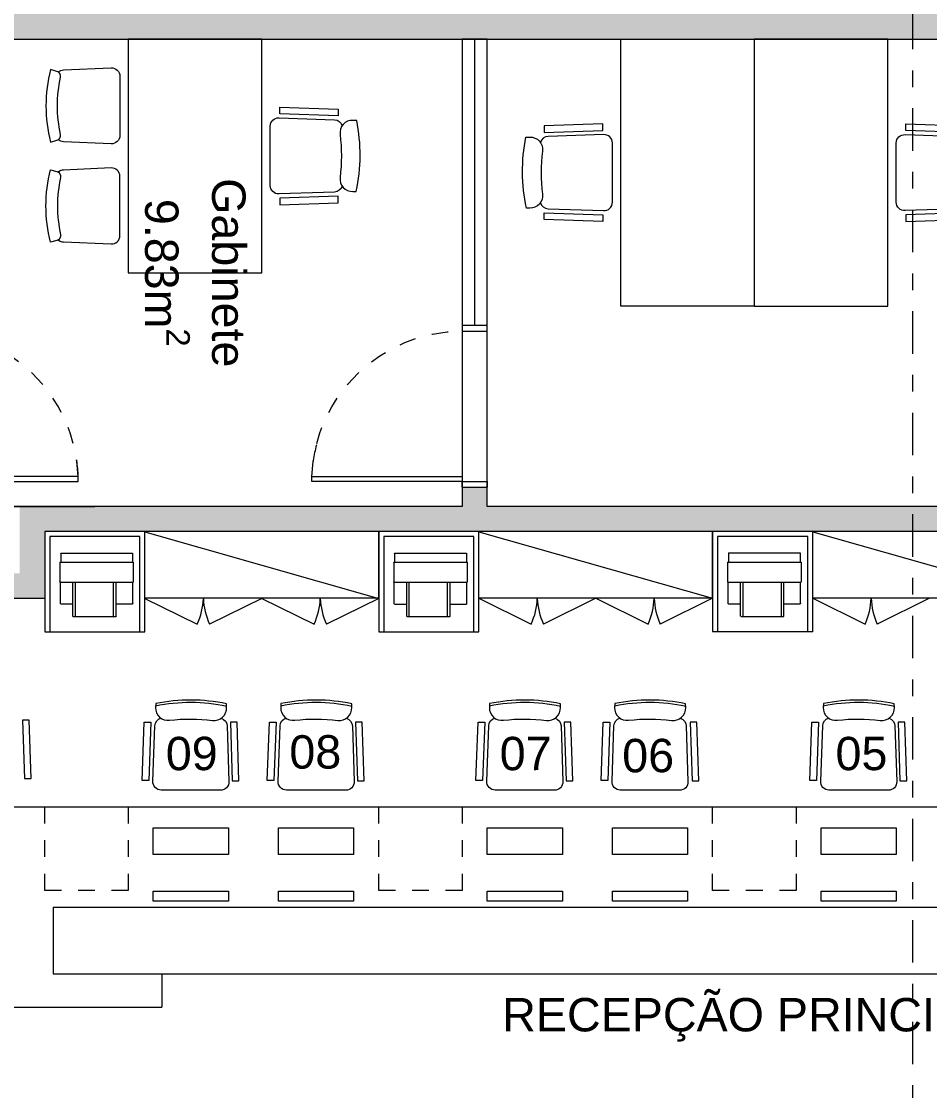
# Model space of a CAD drawing. Header units: metres. Extents: x 83 to 133, y -243 to -94.
# Drawn here: x 88.84 to 94.28, y -124.47 to -118.06 of the extents above; entities that cross this region are included whole.
import ezdxf

# ---------------------------------------------------------------- set-up
doc = ezdxf.new("R2010")
doc.units = ezdxf.units.M
for name, pattern in [('ACAD_ISO07W100', [3, 0, -3]), ('DASHDOT', [25.4, 12.7, -6.35, 0, -6.35]), ('HIDDEN2', [4.7625, 3.175, -1.5875])]:
    doc.linetypes.add(name, pattern=pattern)
doc.layers.get('0').update_dxf_attribs({"lineweight": 5})
for name, color, linetype, lineweight in [('ARQ_Legendas Auto', 41, 'Continuous', 5), ('ARQ_Mobiliario', 21, 'Continuous', 5), ('ARQ_Mobiliario GTS', 21, 'Continuous', 5), ('ARQ_Pladur', 1, 'Continuous', 5), ('ARQ_Tramas Pladur', 253, 'Continuous', 5), ('ARQ_Vidro', 141, 'Continuous', 5), ('FOLHA', 15, 'Continuous', 5), ('PLADUR', 1, 'Continuous', 5), ('VISTA', 8, 'Continuous', 5)]:
    doc.layers.add(name, color=color, linetype=linetype, lineweight=lineweight)
doc.styles.get("Standard").update_dxf_attribs({"font": 'arial.ttf'})

# ---------------------------------------------------------------- blocks, each defined once
blk = doc.blocks.new('Mob Cadeira 1-flat2')
at = {"color": 0}
blk.add_lwpolyline([(0.4193, 0.2031, 0.169762), (0.3887, 0.2153), (0.1028, 0.2276, 0.430564), (0.05, 0.1776), (0.05, -0.1776, 0.430564), (0.1028, -0.2276), (0.3887, -0.2153, 0.169762), (0.4193, -0.2031)], format="xyb", dxfattribs=at)
blk.add_lwpolyline([(0.4272, -0.2065, -0.400296), (0.4057, -0.1711, 0.108355), (0.4057, 0.1711, -0.400296), (0.4272, 0.2065), (0.4652, 0.2168, -0.128747), (0.4652, -0.2168)], format="xyb", close=True, dxfattribs=at)
blk = doc.blocks.new('Mob Cadeira 1-flat3')
at = {"color": 0}
blk.add_lwpolyline([(0.4193, -0.2031, -0.169762), (0.3887, -0.2153), (0.1028, -0.2276, -0.430564), (0.05, -0.1776), (0.05, 0.1776, -0.430564), (0.1028, 0.2276), (0.3887, 0.2153, -0.169762), (0.4193, 0.2031)], format="xyb", dxfattribs=at)
blk.add_lwpolyline([(0.4272, 0.2065, 0.400296), (0.4057, 0.1711, -0.108355), (0.4057, -0.1711, 0.400296), (0.4272, -0.2065), (0.4652, -0.2168, 0.128747), (0.4652, 0.2168)], format="xyb", close=True, dxfattribs=at)
blk = doc.blocks.new('Mob Cadeira rodada 1-flat5')
for points in [[(-0.1076, 0.2925), (-0.4579, 0.2806), (-0.4579, 0.2406), (-0.1076, 0.2525)], [(-0.1076, -0.2925), (-0.4579, -0.2806), (-0.4579, -0.2406), (-0.1076, -0.2525)]]:
    blk.add_lwpolyline(points, close=True)
blk.add_lwpolyline([(-0.5683, 0.2122), (-0.5454, 0.213, -0.46106), (-0.4685, 0.1287, 0.062207), (-0.4685, -0.1287, -0.46106), (-0.5454, -0.213), (-0.5654, -0.2123, -0.102212)], format="xyb", close=True)
blk.add_lwpolyline([(-0.4813, -0.1807, 0.320836), (-0.4355, -0.2166), (-0.1028, -0.2276, 0.430564), (-0.05, -0.1776), (-0.05, 0.1776, 0.430564), (-0.1028, 0.2276), (-0.4355, 0.2166, 0.320836), (-0.4813, 0.1807)], format="xyb")
blk = doc.blocks.new('Mob Mesa consulta-flat1')
at = {"color": 0}
blk.add_lwpolyline([(0.4, 0), (0.4, -1.4), (-0.4, -1.4), (-0.4, 0)], close=True, dxfattribs=at)
for name, p in [('Mob Cadeira 1-flat2', (0.4, -0.4)), ('Mob Cadeira rodada 1-flat5', (-0.4, -0.7)), ('Mob Cadeira 1-flat3', (0.4, -1))]:
    blk.add_blockref(name, p, dxfattribs=at)
blk = doc.blocks.new('Mob Cadeira rodada 1-flat48')
for points in [[(-0.1076, 0.2925), (-0.4579, 0.2806), (-0.4579, 0.2406), (-0.1076, 0.2525)], [(-0.1076, -0.2925), (-0.4579, -0.2806), (-0.4579, -0.2406), (-0.1076, -0.2525)]]:
    blk.add_lwpolyline(points, close=True)
blk.add_lwpolyline([(-0.5683, 0.2122), (-0.5454, 0.213, -0.46106), (-0.4685, 0.1287, 0.062207), (-0.4685, -0.1287, -0.46106), (-0.5454, -0.213), (-0.5654, -0.2123, -0.102212)], format="xyb", close=True)
blk.add_lwpolyline([(-0.4813, -0.1807, 0.320836), (-0.4355, -0.2166), (-0.1028, -0.2276, 0.430564), (-0.05, -0.1776), (-0.05, 0.1776, 0.430564), (-0.1028, 0.2276), (-0.4355, 0.2166, 0.320836), (-0.4813, 0.1807)], format="xyb")
blk = doc.blocks.new('Arq Porta 90')
at = {"color": 0}
for points in [[(0, 0.9), (-0.15, 0.9), (-0.15, 0.935)], [(0, 0.935), (0, 0.9)], [(0, 0), (-0.15, 0), (-0.15, -0.035)], [(0, 0), (0.9, 0), (0.9, 0.03), (0, 0.03), (0, 0)], [(0, -0.035), (0, 0)]]:
    blk.add_lwpolyline(points, dxfattribs=at)
at = {"layer": 'ARQ_Pladur', "linetype": 'Continuous'}
for p, q in [((0, 0.935), (-0.15, 0.935)), ((0, -0.035), (-0.15, -0.035))]:
    blk.add_line(p, q, dxfattribs=at)
at = {"layer": 'VISTA', "linetype": 'HIDDEN2', "ltscale": 0.03}
blk.add_arc((-0.0004, -0.0009), 0.9009, 1.96589, 89.97616, dxfattribs=at)
blk = doc.blocks.new('Mob BAU Módulo Impressora-flat2')
at = {"color": 0}
for p, q in [((0.1286, 0.5028), (0.1286, 0.0768)), ((0.1306, 0.5048), (0.1836, 0.5048)), ((0.1836, 0.5078), (0.1836, 0.5048)), ((0.1836, 0.5048), (0.1836, 0.0748)), ((0.1856, 0.5098), (0.3016, 0.5098)), ((0.3036, 0.5078), (0.3036, 0.5068)), ((0.3036, 0.5068), (0.3036, 0.0728)), ((0.4316, 0.5068), (0.3036, 0.5068)), ((0.4336, 0.5048), (0.4336, 0.4318)), ((0.4336, 0.4318), (0.3036, 0.4318)), ((0.5086, 0.4168), (0.3036, 0.4168)), ((0.5066, 0.4318), (0.4336, 0.4318)), ((0.5086, 0.4298), (0.5086, 0.4168)), ((0.5086, 0.4168), (0.5086, 0.1878)), ((0.5086, 0.1878), (0.3036, 0.1878)), ((0.4336, 0.1728), (0.3036, 0.1728)), ((0.4336, 0.1728), (0.4336, 0.0748)), ((0.5066, 0.1728), (0.4336, 0.1728)), ((0.5086, 0.1878), (0.5086, 0.1748)), ((0.1306, 0.0748), (0.1836, 0.0748)), ((0.1836, 0.0748), (0.1836, 0.0718)), ((0.1856, 0.0698), (0.3016, 0.0698)), ((0.3036, 0.0728), (0.3036, 0.0718)), ((0.4316, 0.0728), (0.3036, 0.0728))]:
    blk.add_line(p, q, dxfattribs=at)
blk.add_lwpolyline([(0.6, 0), (0, 0), (0, 0.6), (0.6, 0.6)], close=True, dxfattribs=at)
blk.add_lwpolyline([(0.6, 0.03), (0.03, 0.03), (0.03, 0.57), (0.6, 0.57)], dxfattribs=at)
for centre, start, end in [((0.1306, 0.5028), 89.99971, 179.99971), ((0.1856, 0.5078), 89.99971, 179.99971), ((0.3016, 0.5078), 359.99971, 89.99971), ((0.4316, 0.5048), 359.99971, 89.99971), ((0.4316, 0.5048), 359.99971, 89.99971), ((0.5066, 0.4298), 359.99971, 89.99971), ((0.5066, 0.1748), 269.99971, 359.99971), ((0.1306, 0.0768), 179.99971, 269.99971), ((0.1856, 0.0718), 179.99971, 269.99971), ((0.3016, 0.0718), 269.99971, 359.99971), ((0.4316, 0.0748), 269.99971, 359.99971)]:
    blk.add_arc(centre, 0.002, start, end, dxfattribs=at)

msp = doc.modelspace()

# ---------------------------------------------------------------- hatches: boundary and pattern name
at = {"layer": 'ARQ_Tramas Pladur'}
h = msp.add_hatch(color=256, dxfattribs=at)
h.dxf.hatch_style = 1
h.paths.add_polyline_path([(97.7314, -121.4822), (97.7314, -121.1189), (97.7314, -121.2746)])
h.paths.add_polyline_path([(90.4314, -113.515), (90.4314, -112.5011), (90.2814, -112.5011), (90.2814, -113.515)], flags=17)
h.paths.add_polyline_path([(90.4314, -114.585), (90.4314, -114.485), (90.2814, -114.485), (90.2814, -114.585)], flags=16)
h.paths.add_polyline_path([(89.6826, -115.935), (89.6826, -116.085), (90.2814, -116.085), (90.2814, -115.935)], flags=17)
h.paths.add_polyline_path([(88.7126, -116.085), (88.7126, -115.935), (88.1314, -115.935), (88.1314, -117.9039), (88.2814, -117.9039), (88.2814, -116.085)], flags=17)
h.paths.add_polyline_path([(88.7126, -114.735), (88.7126, -114.585), (88.2814, -114.585), (88.2814, -112.6161), (88.1314, -112.6161), (88.1314, -114.735)], flags=17)
h.paths.add_polyline_path([(97.7314, -121.5203), (98.4314, -121.5202), (98.4314, -127.0133), (98.5814, -127.0133), (98.5814, -121.7189), (98.7314, -121.7189), (98.7314, -127.0133), (102.7814, -127.0133), (102.7814, -123.2361), (102.6314, -123.2361), (102.6314, -125.0133), (101.9164, -125.0133), (101.9164, -125.1633), (102.6314, -125.1633), (102.6314, -126.8633), (98.8814, -126.8633), (98.8814, -125.1633), (100.9464, -125.1633), (100.9464, -125.0133), (98.8814, -125.0133), (98.8814, -121.7189), (99.8814, -121.7189), (99.8814, -121.4789), (99.7314, -121.4789), (99.7314, -121.5689), (98.5814, -121.5689), (98.5814, -121.3695), (97.7314, -121.3695)])
h.paths.add_polyline_path([(97.5814, -120.6364), (97.7314, -120.6364), (97.7314, -120.4189), (99.7314, -120.4189), (99.7314, -120.5089), (99.8814, -120.5089), (99.8814, -120.1539), (99.7314, -120.1539), (99.7314, -120.2689), (97.7314, -120.2689), (97.7314, -118.1689), (99.7314, -118.1689), (99.7314, -119.1839), (99.8814, -119.1839), (99.8814, -118.0189), (99.2814, -118.0189), (99.2814, -115.9189), (99.8814, -115.9189), (99.8814, -115.6539), (99.7314, -115.6539), (99.7314, -115.7689), (97.7314, -115.7689), (97.7314, -113.8011), (99.7314, -113.8011), (99.7314, -114.6839), (99.8814, -114.6839), (99.8814, -113.6511), (99.2814, -113.6511), (99.2814, -112.6511), (99.8814, -112.6511), (99.8814, -112.3861), (99.7314, -112.3861), (99.7314, -112.5011), (97.7314, -112.5011), (97.7314, -110.3011), (99.7314, -110.3011), (99.7314, -111.4161), (99.8814, -111.4161), (99.8814, -111.3011), (100.1464, -111.3011), (100.1464, -111.1511), (99.8814, -111.1511), (99.8814, -110.1511), (97.4664, -110.1511), (97.4664, -110.3011), (97.5814, -110.3011), (97.5814, -112.3511), (94.4314, -112.3511), (94.4314, -110.3011), (96.4964, -110.3011), (96.4964, -110.1511), (94.4314, -110.1511), (94.2814, -110.1511), (94.2814, -112.3511), (88.2814, -112.3511), (88.2814, -108.3511), (92.9464, -108.3511), (92.9464, -108.2011), (91.1314, -108.2011), (91.1314, -104.0011), (91.2464, -104.0011), (91.2464, -103.8511), (91.1314, -103.8511), (91.1314, -102.6511), (91.2464, -102.6511), (91.2464, -102.5011), (88.1314, -102.5011), (88.1314, -103.3011), (88.0664, -103.3011), (88.0664, -103.4511), (88.1314, -103.4511), (88.1314, -104.3951), (88.2814, -104.3951), (88.2814, -102.6511), (90.9814, -102.6511), (90.9814, -108.2011), (88.2814, -108.2011), (88.2814, -105.3651), (88.1314, -105.3651), (88.1314, -112.6161), (88.2814, -112.6161), (88.2814, -112.5011), (94.1814, -112.5011), (94.1814, -113.0161), (94.3314, -113.0161), (94.3314, -112.5011), (97.5814, -112.5011), (97.5814, -112.6511), (99.1314, -112.6511), (99.1314, -113.6511), (97.5814, -113.6511), (97.5814, -115.1189), (94.3314, -115.1189), (94.3314, -113.9861), (94.1814, -113.9861), (94.1814, -115.935), (93.2814, -115.935), (93.2814, -114.585), (89.6826, -114.585), (89.6826, -114.735), (90.2814, -114.735), (90.2814, -116.085), (90.4314, -116.085), (90.4314, -114.735), (93.1314, -114.735), (93.1314, -116.9339), (93.2814, -116.9339), (93.2814, -116.085), (94.3314, -116.085), (94.3314, -115.2689), (97.5814, -115.2689), (97.5814, -115.9189), (99.1314, -115.9189), (99.1314, -118.0189), (93.2814, -118.0189), (93.2814, -117.9039), (93.1314, -117.9039), (93.1314, -118.0189), (88.2814, -118.0189), (88.2814, -117.9039), (88.1314, -117.9039), (88.1314, -118.1689), (88.2814, -118.1689), (91.4814, -118.1689), (91.6314, -118.1689), (97.5814, -118.1689)])
h = msp.add_hatch(color=256, dxfattribs=at)
h.dxf.hatch_style = 1
h.paths.add_polyline_path([(95.7314, -121.5195), (95.7314, -120.9689), (94.7314, -120.9689), (93.7814, -120.9689), (92.7314, -120.9689), (92.7314, -120.9689), (91.7314, -120.9689), (91.6314, -120.9689), (91.6314, -120.8539), (91.4814, -120.8539), (91.4814, -120.9689), (90.7314, -120.9689), (89.7314, -120.9689), (88.8314, -120.9689), (88.8314, -121.3695), (88.2814, -121.3695), (88.2814, -120.9689), (88.2814, -120.8539), (88.1313, -120.8539), (88.1312, -121.5196), (88.9812, -121.519), (88.9814, -121.119), (89.5814, -121.1196), (89.5813, -121.1196), (90.8813, -121.1196), (90.8814, -121.1196), (91.5813, -121.1194), (91.5813, -121.1194), (92.8813, -121.1194), (92.8814, -121.1196), (93.6314, -121.1192), (93.6313, -121.1192), (94.8813, -121.1192), (94.8814, -121.1191), (95.5814, -121.1191), (95.5814, -121.5195)])

# ---------------------------------------------------------------- linework, layer by layer
msp.add_line((89.5814, -121.5195), (89.5814, -121.1206))
at = {"color": 0}
for points in [[(88.2814, -120.8189), (89.1814, -120.8189), (89.1814, -120.7889), (88.2814, -120.7889), (88.2814, -120.8189)], [(91.4814, -120.8189), (90.5814, -120.8189), (90.5814, -120.7889), (91.4814, -120.7889), (91.4814, -120.8189)], [(91.4814, -120.8189), (91.6314, -120.8189), (91.6314, -120.8539)], [(91.4814, -120.8539), (91.4814, -120.8189)]]:
    msp.add_lwpolyline(points, dxfattribs=at)
at = {"layer": 'ARQ_Mobiliario'}
for p, q in [((88.1314, -122.7689), (98.2314, -122.7689)), ((88.8878, -122.7689), (98.2314, -122.7689)), ((89.0314, -123.3689), (98.2314, -123.3689)), ((89.0314, -123.3689), (89.0314, -123.7689)), ((89.0314, -123.3689), (89.0314, -123.7689)), ((89.7878, -123.3689), (98.2314, -123.3689)), ((89.0314, -123.7689), (98.2314, -123.7689)), ((89.6814, -123.7689), (89.6814, -123.9689)), ((89.6814, -123.7689), (89.6814, -123.9689)), ((89.7878, -123.7689), (98.2314, -123.7689)), ((88.1314, -123.9689), (89.6814, -123.9689)), ((88.1314, -123.9689), (89.6814, -123.9689))]:
    msp.add_line(p, q, dxfattribs=at)
for points in [[(89.6455, -122.15), (89.6447, -122.1729, 0.46106), (89.7287, -122.25, -0.062207), (89.9861, -122.2507, 0.46106), (90.0706, -122.174), (90.0699, -122.1512, 0.102212)], [(90.3955, -122.15), (90.3947, -122.1729, 0.46106), (90.4787, -122.25, -0.062207), (90.7361, -122.2507, 0.46106), (90.8206, -122.174), (90.8199, -122.1512, 0.102212)], [(90.3955, -122.15), (90.3947, -122.1729, 0.46106), (90.4787, -122.25, -0.062207), (90.7361, -122.2507, 0.46106), (90.8206, -122.174), (90.8199, -122.1512, 0.102212)], [(91.6455, -122.15), (91.6447, -122.1729, 0.46106), (91.7287, -122.25, -0.062207), (91.9861, -122.2507, 0.46106), (92.0706, -122.174), (92.0699, -122.1512, 0.102212)], [(92.3955, -122.15), (92.3947, -122.1729, 0.46106), (92.4787, -122.25, -0.062207), (92.7361, -122.2507, 0.46106), (92.8206, -122.174), (92.8199, -122.1512, 0.102212)], [(93.6455, -122.15), (93.6447, -122.1729, 0.46106), (93.7287, -122.25, -0.062207), (93.9861, -122.2507, 0.46106), (94.0706, -122.174), (94.0699, -122.1512, 0.102212)]]:
    msp.add_lwpolyline(points, format="xyb", close=True, dxfattribs=at)
for points in [[(88.899, -122.599), (88.888, -122.2486), (88.848, -122.2485), (88.859, -122.5989)], [(89.564, -122.6106), (89.5768, -122.2603), (89.6168, -122.2604), (89.604, -122.6107)], [(90.144, -122.6121), (90.133, -122.2618), (90.093, -122.2616), (90.104, -122.612)], [(90.314, -122.6106), (90.3268, -122.2603), (90.3668, -122.2604), (90.354, -122.6107)], [(90.314, -122.6106), (90.3268, -122.2603), (90.3668, -122.2604), (90.354, -122.6107)], [(90.894, -122.6121), (90.883, -122.2618), (90.843, -122.2616), (90.854, -122.612)], [(90.894, -122.6121), (90.883, -122.2618), (90.843, -122.2616), (90.854, -122.612)], [(91.564, -122.6106), (91.5768, -122.2603), (91.6168, -122.2604), (91.604, -122.6107)], [(92.144, -122.6121), (92.133, -122.2618), (92.093, -122.2616), (92.104, -122.612)], [(92.314, -122.6106), (92.3268, -122.2603), (92.3668, -122.2604), (92.354, -122.6107)], [(92.899, -122.6121), (92.888, -122.2618), (92.848, -122.2617), (92.859, -122.612)], [(93.564, -122.6106), (93.5768, -122.2603), (93.6168, -122.2604), (93.604, -122.6107)], [(94.144, -122.6121), (94.133, -122.2618), (94.093, -122.2616), (94.104, -122.612)]]:
    msp.add_lwpolyline(points, close=True, dxfattribs=at)
for points in [[(90.0382, -122.238, -0.320836), (90.0739, -122.2839), (90.0841, -122.6167, -0.430564), (90.034, -122.6694), (89.6787, -122.6684, -0.430564), (89.6289, -122.6155), (89.6408, -122.2828, -0.320836), (89.6767, -122.2371)], [(90.7882, -122.238, -0.320836), (90.8239, -122.2839), (90.8341, -122.6167, -0.430564), (90.784, -122.6694), (90.4287, -122.6684, -0.430564), (90.3789, -122.6155), (90.3908, -122.2828, -0.320836), (90.4267, -122.2371)], [(90.7882, -122.238, -0.320836), (90.8239, -122.2839), (90.8341, -122.6167, -0.430564), (90.784, -122.6694), (90.4287, -122.6684, -0.430564), (90.3789, -122.6155), (90.3908, -122.2828, -0.320836), (90.4267, -122.2371)], [(92.0382, -122.238, -0.320836), (92.0739, -122.2839), (92.0841, -122.6167, -0.430564), (92.034, -122.6694), (91.6787, -122.6684, -0.430564), (91.6289, -122.6155), (91.6408, -122.2828, -0.320836), (91.6767, -122.2371)], [(92.7882, -122.238, -0.320836), (92.8239, -122.2839), (92.8341, -122.6167, -0.430564), (92.784, -122.6694), (92.4287, -122.6684, -0.430564), (92.3789, -122.6155), (92.3908, -122.2828, -0.320836), (92.4267, -122.2371)], [(94.0382, -122.238, -0.320836), (94.0739, -122.2839), (94.0841, -122.6167, -0.430564), (94.034, -122.6694), (93.6787, -122.6684, -0.430564), (93.6289, -122.6155), (93.6408, -122.2828, -0.320836), (93.6767, -122.2371)]]:
    msp.add_lwpolyline(points, format="xyb", dxfattribs=at)
at = {"layer": 'ARQ_Mobiliario', "linetype": 'ACAD_ISO07W100', "ltscale": 0.01}
for points in [[(89.4814, -122.7689), (89.4814, -123.2689), (88.9814, -123.2689), (88.9814, -122.7689)], [(89.4814, -122.7689), (89.4814, -123.2689), (88.9814, -123.2689), (88.9814, -122.7689)], [(91.4814, -122.7689), (91.4814, -123.2689), (90.9814, -123.2689), (90.9814, -122.7689)], [(91.4814, -122.7689), (91.4814, -123.2689), (90.9814, -123.2689), (90.9814, -122.7689)], [(93.4814, -122.7689), (93.4814, -123.2689), (92.9814, -123.2689), (92.9814, -122.7689)], [(93.4814, -122.7689), (93.4814, -123.2689), (92.9814, -123.2689), (92.9814, -122.7689)]]:
    msp.add_lwpolyline(points, dxfattribs=at)
at = {"layer": 'ARQ_Mobiliario'}
for points in [[(90.0814, -122.8939), (90.0814, -123.0539), (89.6314, -123.0539), (89.6314, -122.8939), (90.0814, -122.8939)], [(90.0814, -122.8939), (90.0814, -123.0539), (89.6314, -123.0539), (89.6314, -122.8939), (90.0814, -122.8939)], [(90.8314, -122.8939), (90.8314, -123.0539), (90.3814, -123.0539), (90.3814, -122.8939), (90.8314, -122.8939)], [(90.8314, -122.8939), (90.8314, -123.0539), (90.3814, -123.0539), (90.3814, -122.8939), (90.8314, -122.8939)], [(90.8314, -122.8939), (90.8314, -123.0539), (90.3814, -123.0539), (90.3814, -122.8939), (90.8314, -122.8939)], [(90.8314, -122.8939), (90.8314, -123.0539), (90.3814, -123.0539), (90.3814, -122.8939), (90.8314, -122.8939)], [(92.0814, -122.8939), (92.0814, -123.0539), (91.6314, -123.0539), (91.6314, -122.8939), (92.0814, -122.8939)], [(92.0814, -122.8939), (92.0814, -123.0539), (91.6314, -123.0539), (91.6314, -122.8939), (92.0814, -122.8939)], [(92.8314, -122.8939), (92.8314, -123.0539), (92.3814, -123.0539), (92.3814, -122.8939), (92.8314, -122.8939)], [(92.8314, -122.8939), (92.8314, -123.0539), (92.3814, -123.0539), (92.3814, -122.8939), (92.8314, -122.8939)], [(94.0814, -122.8939), (94.0814, -123.0539), (93.6314, -123.0539), (93.6314, -122.8939), (94.0814, -122.8939)], [(94.0814, -122.8939), (94.0814, -123.0539), (93.6314, -123.0539), (93.6314, -122.8939), (94.0814, -122.8939)], [(90.0814, -123.2739), (90.0814, -123.3339), (89.6314, -123.3339), (89.6314, -123.2739), (90.0814, -123.2739)], [(90.0814, -123.2739), (90.0814, -123.3339), (89.6314, -123.3339), (89.6314, -123.2739), (90.0814, -123.2739)], [(90.8314, -123.2739), (90.8314, -123.3339), (90.3814, -123.3339), (90.3814, -123.2739), (90.8314, -123.2739)], [(90.8314, -123.2739), (90.8314, -123.3339), (90.3814, -123.3339), (90.3814, -123.2739), (90.8314, -123.2739)], [(90.8314, -123.2739), (90.8314, -123.3339), (90.3814, -123.3339), (90.3814, -123.2739), (90.8314, -123.2739)], [(90.8314, -123.2739), (90.8314, -123.3339), (90.3814, -123.3339), (90.3814, -123.2739), (90.8314, -123.2739)], [(92.0814, -123.2739), (92.0814, -123.3339), (91.6314, -123.3339), (91.6314, -123.2739), (92.0814, -123.2739)], [(92.0814, -123.2739), (92.0814, -123.3339), (91.6314, -123.3339), (91.6314, -123.2739), (92.0814, -123.2739)], [(92.8314, -123.2739), (92.8314, -123.3339), (92.3814, -123.3339), (92.3814, -123.2739), (92.8314, -123.2739)], [(92.8314, -123.2739), (92.8314, -123.3339), (92.3814, -123.3339), (92.3814, -123.2739), (92.8314, -123.2739)], [(94.0814, -123.2739), (94.0814, -123.3339), (93.6314, -123.3339), (93.6314, -123.2739), (94.0814, -123.2739)], [(94.0814, -123.2739), (94.0814, -123.3339), (93.6314, -123.3339), (93.6314, -123.2739), (94.0814, -123.2739)]]:
    msp.add_lwpolyline(points, dxfattribs=at)
for centre in [(89.855, -123.1743), (90.605, -123.1743), (90.605, -123.1743), (91.855, -123.1743), (92.605, -123.1743), (93.855, -123.1743)]:
    msp.add_arc(centre, 1.0304, 77.93608, 101.76325, dxfattribs=at)
at = {"layer": 'ARQ_Mobiliario GTS'}
for points in [[(93.2314, -118.1689), (93.2314, -119.7689), (92.4314, -119.7689), (92.4314, -118.1689)], [(93.2314, -118.1689), (93.2314, -119.7689), (94.0314, -119.7689), (94.0314, -118.1689)], [(89.564, -122.6106), (89.5768, -122.2603), (89.6168, -122.2604), (89.604, -122.6107)], [(90.144, -122.6121), (90.133, -122.2618), (90.093, -122.2616), (90.104, -122.612)], [(90.314, -122.6106), (90.3268, -122.2603), (90.3668, -122.2604), (90.354, -122.6107)], [(90.314, -122.6106), (90.3268, -122.2603), (90.3668, -122.2604), (90.354, -122.6107)], [(90.894, -122.6121), (90.883, -122.2618), (90.843, -122.2616), (90.854, -122.612)], [(90.894, -122.6121), (90.883, -122.2618), (90.843, -122.2616), (90.854, -122.612)], [(91.564, -122.6106), (91.5768, -122.2603), (91.6168, -122.2604), (91.604, -122.6107)], [(92.144, -122.6121), (92.133, -122.2618), (92.093, -122.2616), (92.104, -122.612)], [(92.314, -122.6106), (92.3268, -122.2603), (92.3668, -122.2604), (92.354, -122.6107)], [(92.899, -122.6121), (92.888, -122.2618), (92.848, -122.2617), (92.859, -122.612)], [(93.564, -122.6106), (93.5768, -122.2603), (93.6168, -122.2604), (93.604, -122.6107)], [(94.144, -122.6121), (94.133, -122.2618), (94.093, -122.2616), (94.104, -122.612)]]:
    msp.add_lwpolyline(points, close=True, dxfattribs=at)
for points in [[(89.6455, -122.15), (89.6447, -122.1729, 0.46106), (89.7287, -122.25, -0.062207), (89.9861, -122.2507, 0.46106), (90.0706, -122.174), (90.0699, -122.1512, 0.102212)], [(90.3955, -122.15), (90.3947, -122.1729, 0.46106), (90.4787, -122.25, -0.062207), (90.7361, -122.2507, 0.46106), (90.8206, -122.174), (90.8199, -122.1512, 0.102212)], [(90.3955, -122.15), (90.3947, -122.1729, 0.46106), (90.4787, -122.25, -0.062207), (90.7361, -122.2507, 0.46106), (90.8206, -122.174), (90.8199, -122.1512, 0.102212)], [(91.6455, -122.15), (91.6447, -122.1729, 0.46106), (91.7287, -122.25, -0.062207), (91.9861, -122.2507, 0.46106), (92.0706, -122.174), (92.0699, -122.1512, 0.102212)], [(92.3955, -122.15), (92.3947, -122.1729, 0.46106), (92.4787, -122.25, -0.062207), (92.7361, -122.2507, 0.46106), (92.8206, -122.174), (92.8199, -122.1512, 0.102212)], [(93.6455, -122.15), (93.6447, -122.1729, 0.46106), (93.7287, -122.25, -0.062207), (93.9861, -122.2507, 0.46106), (94.0706, -122.174), (94.0699, -122.1512, 0.102212)]]:
    msp.add_lwpolyline(points, format="xyb", close=True, dxfattribs=at)
for points in [[(90.7882, -122.238, -0.320836), (90.8239, -122.2839), (90.8341, -122.6167, -0.430564), (90.784, -122.6694), (90.4287, -122.6684, -0.430564), (90.3789, -122.6155), (90.3908, -122.2828, -0.320836), (90.4267, -122.2371)], [(90.7882, -122.238, -0.320836), (90.8239, -122.2839), (90.8341, -122.6167, -0.430564), (90.784, -122.6694), (90.4287, -122.6684, -0.430564), (90.3789, -122.6155), (90.3908, -122.2828, -0.320836), (90.4267, -122.2371)], [(92.0382, -122.238, -0.320836), (92.0739, -122.2839), (92.0841, -122.6167, -0.430564), (92.034, -122.6694), (91.6787, -122.6684, -0.430564), (91.6289, -122.6155), (91.6408, -122.2828, -0.320836), (91.6767, -122.2371)], [(92.7882, -122.238, -0.320836), (92.8239, -122.2839), (92.8341, -122.6167, -0.430564), (92.784, -122.6694), (92.4287, -122.6684, -0.430564), (92.3789, -122.6155), (92.3908, -122.2828, -0.320836), (92.4267, -122.2371)], [(94.0382, -122.238, -0.320836), (94.0739, -122.2839), (94.0841, -122.6167, -0.430564), (94.034, -122.6694), (93.6787, -122.6684, -0.430564), (93.6289, -122.6155), (93.6408, -122.2828, -0.320836), (93.6767, -122.2371)]]:
    msp.add_lwpolyline(points, format="xyb", dxfattribs=at)
for centre in [(89.855, -123.1743), (90.605, -123.1743), (90.605, -123.1743), (91.855, -123.1743), (92.605, -123.1743), (93.855, -123.1743)]:
    msp.add_arc(centre, 1.0304, 77.93608, 101.76325, dxfattribs=at)
at = {"layer": 'ARQ_Pladur', "linetype": 'Continuous'}
msp.add_line((91.4814, -120.8539), (91.6314, -120.8539), dxfattribs=at)
at = {"layer": 'ARQ_Vidro', "linetype": 'Continuous'}
msp.add_line((91.5564, -119.8839), (91.5564, -118.1689), dxfattribs=at)
at = {"layer": 'FOLHA', "linetype": 'DASHDOT', "ltscale": 0.02}
msp.add_line((94.1801, -150.4538), (94.1801, -97.7938), dxfattribs=at)
at = {"layer": 'PLADUR'}
for p, q in [((88.2814, -118.1689), (91.4814, -118.1689)), ((91.6314, -118.1689), (91.4814, -118.1689)), ((91.4814, -118.1689), (91.6314, -118.1689)), ((91.4814, -118.1689), (91.4814, -120.8539)), ((91.6314, -120.8539), (91.6314, -118.1689)), ((91.6314, -118.1689), (97.5814, -118.1689)), ((91.4814, -120.5999), (91.4814, -120.9689)), ((91.6314, -120.9689), (91.6314, -120.5999)), ((91.4814, -120.9689), (88.2814, -120.9689)), ((88.2814, -120.9689), (89.2814, -120.9689)), ((91.7313, -120.9689), (91.6314, -120.9689)), ((92.7314, -120.9689), (91.7313, -120.9689)), ((93.7814, -120.9689), (92.7314, -120.9689)), ((94.7314, -120.9689), (93.7814, -120.9689)), ((88.9814, -121.119), (88.9814, -121.719)), ((94.8814, -121.1191), (89.4314, -121.1196)), ((89.5814, -121.1202), (90.9815, -121.5195)), ((90.9814, -121.5196), (90.9814, -121.1205)), ((91.5814, -121.1202), (92.9813, -121.5187)), ((91.5814, -121.7202), (91.5814, -121.1206)), ((92.9813, -121.5187), (92.9814, -121.1205)), ((93.5814, -121.1202), (94.9814, -121.5195)), ((93.5814, -121.7202), (93.5814, -121.1206)), ((88.1314, -121.5196), (88.9814, -121.519)), ((90.9813, -121.5187), (89.5814, -121.5192)), ((89.5814, -121.5195), (89.8946, -121.6736)), ((90.2814, -121.5195), (89.9682, -121.6736)), ((90.2814, -121.5195), (90.5947, -121.6736)), ((90.9815, -121.5195), (90.6683, -121.6736)), ((92.9813, -121.5187), (91.5814, -121.5192)), ((91.5814, -121.5193), (91.8946, -121.6734)), ((92.2814, -121.5193), (91.9682, -121.6734)), ((92.2814, -121.5193), (92.5947, -121.6734)), ((92.9815, -121.5193), (92.6683, -121.6734)), ((94.9813, -121.5187), (93.5814, -121.5192)), ((93.5814, -121.5192), (93.8946, -121.6733)), ((94.2814, -121.5192), (93.9682, -121.6733))]:
    msp.add_line(p, q, dxfattribs=at)
msp.add_lwpolyline([(93.6314, -121.1196), (92.8814, -121.1196)], dxfattribs=at)
for centre, start, end in [((89.5366, -121.5067), 334.9967, 358.1206), ((90.3262, -121.5067), 181.8794, 205.0033), ((90.2367, -121.5067), 334.9967, 358.1206), ((91.0262, -121.5067), 181.8794, 205.0033), ((91.5366, -121.5065), 334.9967, 358.1206), ((92.3262, -121.5065), 181.8794, 205.0033), ((92.2367, -121.5065), 334.9967, 358.1206), ((93.0262, -121.5065), 181.8794, 205.0033), ((93.5366, -121.5063), 334.9967, 358.1206), ((94.3262, -121.5063), 181.8794, 205.0033)]:
    msp.add_arc(centre, 0.395, start, end, dxfattribs=at)
at = {"layer": 'VISTA', "linetype": 'HIDDEN2', "ltscale": 0.03}
for centre, start, end in [((88.281, -120.8198), 1.96589, 14.12734), ((91.4817, -120.8198), 165.87266, 178.03411)]:
    msp.add_arc(centre, 0.9009, start, end, dxfattribs=at)

# ---------------------------------------------------------------- block references
at = {"layer": 'ARQ_Mobiliario', "xscale": -1, "rotation": 90}
for p in [(89.5814, -121.1196), (91.5814, -121.1198), (93.5814, -121.1188)]:
    msp.add_blockref('Mob BAU Módulo Impressora-flat2', p, dxfattribs=at)
at = {"layer": 'ARQ_Mobiliario GTS', "xscale": -1}
for name, p in [('Mob Mesa consulta-flat1', (89.8814, -118.1689)), ('Mob Cadeira rodada 1-flat48', (94.0314, -118.9689))]:
    msp.add_blockref(name, p, dxfattribs=at)
at = {"layer": 'ARQ_Mobiliario GTS'}
msp.add_blockref('Mob Cadeira rodada 1-flat48', (92.4314, -118.9689), dxfattribs=at)
at = {"layer": 'ARQ_Vidro', "linetype": 'Continuous'}
msp.add_blockref('Arq Porta 90', (88.2814, -120.8189), dxfattribs=at)
at = {"layer": 'ARQ_Vidro', "linetype": 'Continuous', "xscale": -1}
msp.add_blockref('Arq Porta 90', (91.4814, -120.8189), dxfattribs=at)

# ---------------------------------------------------------------- texts
at = {"layer": 'ARQ_Legendas Auto', "insert": (89.8814, -119.5689), "char_height": 0.2, "width": 1.648646, "attachment_point": 5, "rotation": 270}
msp.add_mtext('\\A1;Gabinete\\P9.83m{\\H0.7x;\\S2^ ;}', dxfattribs=at)
at = {"layer": 'ARQ_Legendas Auto', "insert": (93.2814, -124.0446), "char_height": 0.2, "attachment_point": 5}
msp.add_mtext_dynamic_manual_height_columns('RECEPÇÃO PRINCIPAL', width=3.15643, gutter_width=1, heights=[0.7574], dxfattribs=at)
at = {"layer": 'ARQ_Mobiliario', "char_height": 0.2, "attachment_point": 3, "rotation": 0.14831}
for s, insert in [('09', (90.0166, -122.3486)), ('08', (90.7567, -122.339)), ('08', (90.7567, -122.339)), ('07', (92.0166, -122.3486)), ('05', (94.0282, -122.3486)), ('06', (92.7505, -122.3609))]:
    msp.add_mtext_dynamic_manual_height_columns(s, width=0.289847, gutter_width=1, heights=[0], dxfattribs=dict(at, insert=insert))

doc.saveas('drawing.dxf')
